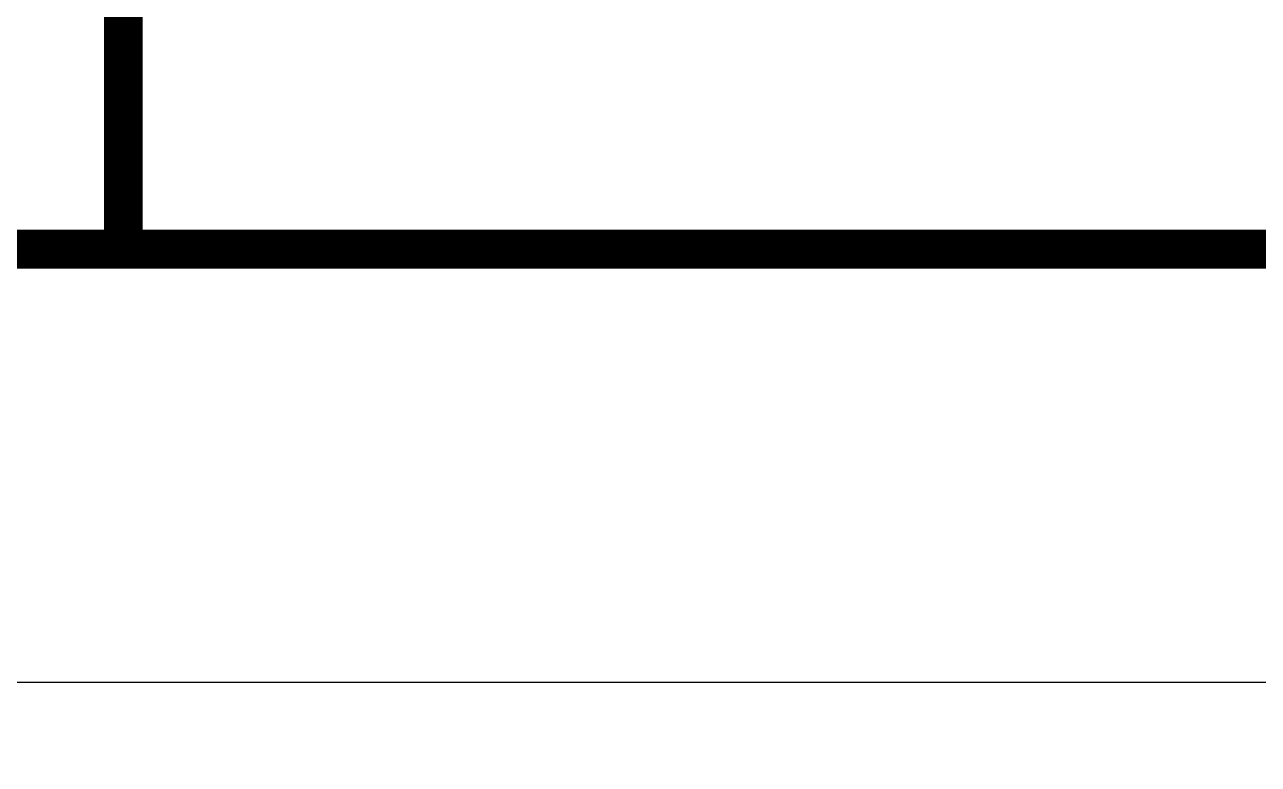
# Model space of a CAD drawing. Extents: x 23618587 to 48466785, y 42305484 to 86624613.
# Drawn here: x 24311698 to 24315971, y 43298238 to 43300799 of the extents above; entities that cross this region are included whole.
import ezdxf

# ---------------------------------------------------------------- set-up
doc = ezdxf.new("R2010")
doc.units = 0
doc.header["$MEASUREMENT"] = 0
doc.layers.get('0').update_dxf_attribs({"linetype": 'CONTINUOUS'})
doc.layers.add('AC-W', color=7, linetype='CONTINUOUS')
doc.layers.add('FRAME', color=7, linetype='CONTINUOUS')

msp = doc.modelspace()

# ---------------------------------------------------------------- linework, layer by layer
at = {"const_width": 135}
msp.add_lwpolyline([(24312040.0538, 43302936.73171), (24312040.0538, 43300062.06501)], dxfattribs=at)
at = {"layer": 'AC-W', "color": 7}
for centre, start, end in [((24148759.7883, 42835660.74182), 79.4743453433, 79.4743453433), ((24148766.30591, 42835659.45113), 78.1227654299, 78.1227654299), ((24148779.34207, 42835656.52904), 76.2090487924, 76.2090487924)]:
    msp.add_arc(centre, 530172.67138, start, end, dxfattribs=at)
at = {"layer": 'FRAME'}
msp.add_lwpolyline([(24221262.63462, 43298521.29116), (24221262.63462, 43424671.29116), (24399612.63462, 43424671.29116), (24399612.63462, 43298521.29116)], close=True, dxfattribs=at)
at = {"layer": 'FRAME', "const_width": 135}
msp.add_lwpolyline([(24225012.63462, 43300021.29116), (24225012.63462, 43423171.29116), (24398112.63462, 43423171.29116), (24398112.63462, 43300021.29116)], close=True, dxfattribs=at)

doc.saveas('drawing.dxf')
